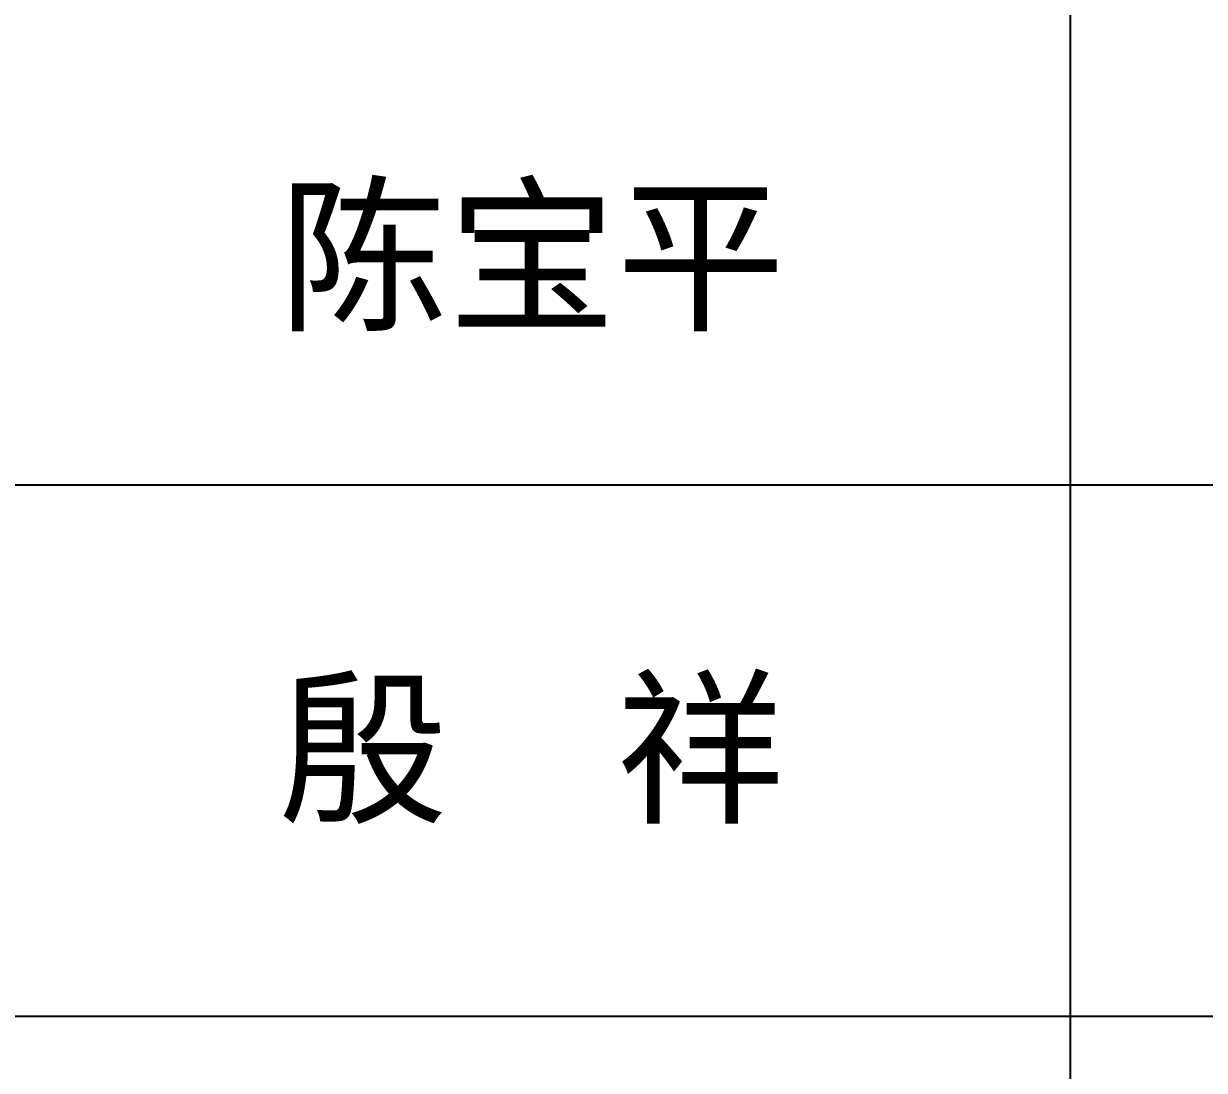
# Model space of a CAD drawing. Extents: x 32177600 to 32582346, y -189249 to 154687.
# Drawn here: x 32577843 to 32579733, y 26687 to 28361 of the extents above; entities that cross this region are included whole.
import ezdxf

# ---------------------------------------------------------------- set-up
doc = ezdxf.new("R2010")
doc.units = 0
doc.header["$LTSCALE"] = 1000
doc.header["$MEASUREMENT"] = 0
doc.layers.get('0').update_dxf_attribs({"linetype": 'CONTINUOUS'})
doc.layers.add('PUB_TEXT', color=7, linetype='CONTINUOUS')
doc.layers.add('PUB_TITLE', color=4, linetype='CONTINUOUS')
doc.styles.add('TQ', font='')
doc.styles.get('TQ').set_extended_font_data('SimSun')

# ---------------------------------------------------------------- blocks, each defined once
blk = doc.blocks.new('tk')
at = {"layer": 'PUB_TITLE'}
for p, q in [((31012514.6, -82916.2), (31012514.6, -76966.2)), ((31008732.1, -79516.2), (31014342.1, -79516.2)), ((31008732.1, -80366.2), (31014342.1, -80366.2))]:
    blk.add_line(p, q, dxfattribs=at)
at = {"layer": 'PUB_TEXT', "style": 'TQ'}
for s, p in [('陈宝平', (31011247.6, -79249.4)), ('殷  祥', (31011247.6, -80036.8))]:
    blk.add_text(s, height=198, dxfattribs=at).set_placement(p)

msp = doc.modelspace()

# ---------------------------------------------------------------- block references
msp.add_blockref('tk', (1567004.1, 107139.9))
msp.add_blockref('tk', (1567004.1, 107139.9))

doc.saveas('drawing.dxf')
